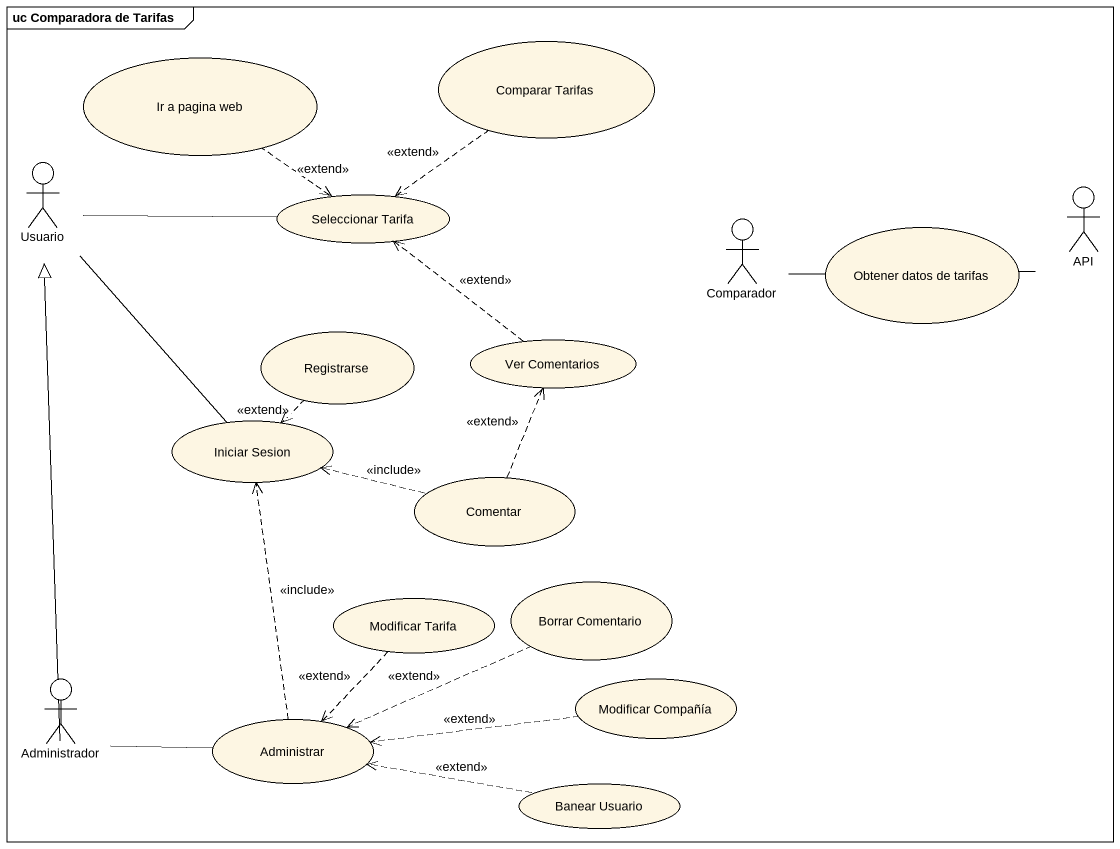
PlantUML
@startuml
mainframe uc Comparadora de Tarifas
usecase "Ir a pagina web" as Ir_a_pagina_web
usecase "Comparar Tarifas" as Comparar_Tarifas
actor Usuario
usecase "Seleccionar Tarifa" as Seleccionar_Tarifa
actor Comparador
usecase "Obtener datos de tarifas" as Obtener_datos_de_tarifas
actor API
usecase Registrarse
usecase "Ver Comentarios" as Ver_Comentarios
usecase "Iniciar Sesion" as Iniciar_Sesion
usecase Comentar
usecase "Borrar Comentario" as Borrar_Comentario
usecase "Modificar Tarifa" as Modificar_Tarifa
actor Administrador
usecase "Modificar Compañía" as Modificar_Compañía
usecase Administrar
usecase "Banear Usuario" as Banear_Usuario
Ir_a_pagina_web ..> Seleccionar_Tarifa : <<extend>>
Comparar_Tarifas ..> Seleccionar_Tarifa : <<extend>>
Usuario -right- Seleccionar_Tarifa
Usuario -- Iniciar_Sesion
Obtener_datos_de_tarifas -left- Comparador
API -left- Obtener_datos_de_tarifas
Registrarse ..> Iniciar_Sesion : <<extend>>
Ver_Comentarios .up.> Seleccionar_Tarifa : <<extend>>
Comentar .up.> Ver_Comentarios : <<extend>>
Comentar .left.> Iniciar_Sesion : <<include>>
Borrar_Comentario .left.> Administrar : <<extend>>
Modificar_Tarifa ..> Administrar : <<extend>>
Administrador -up-|> Usuario
Administrador -right- Administrar
Modificar_Compañía .left.> Administrar : <<extend>>
Administrar .up.> Iniciar_Sesion : <<include>>
Banear_Usuario .left.> Administrar : <<extend>>
@enduml
